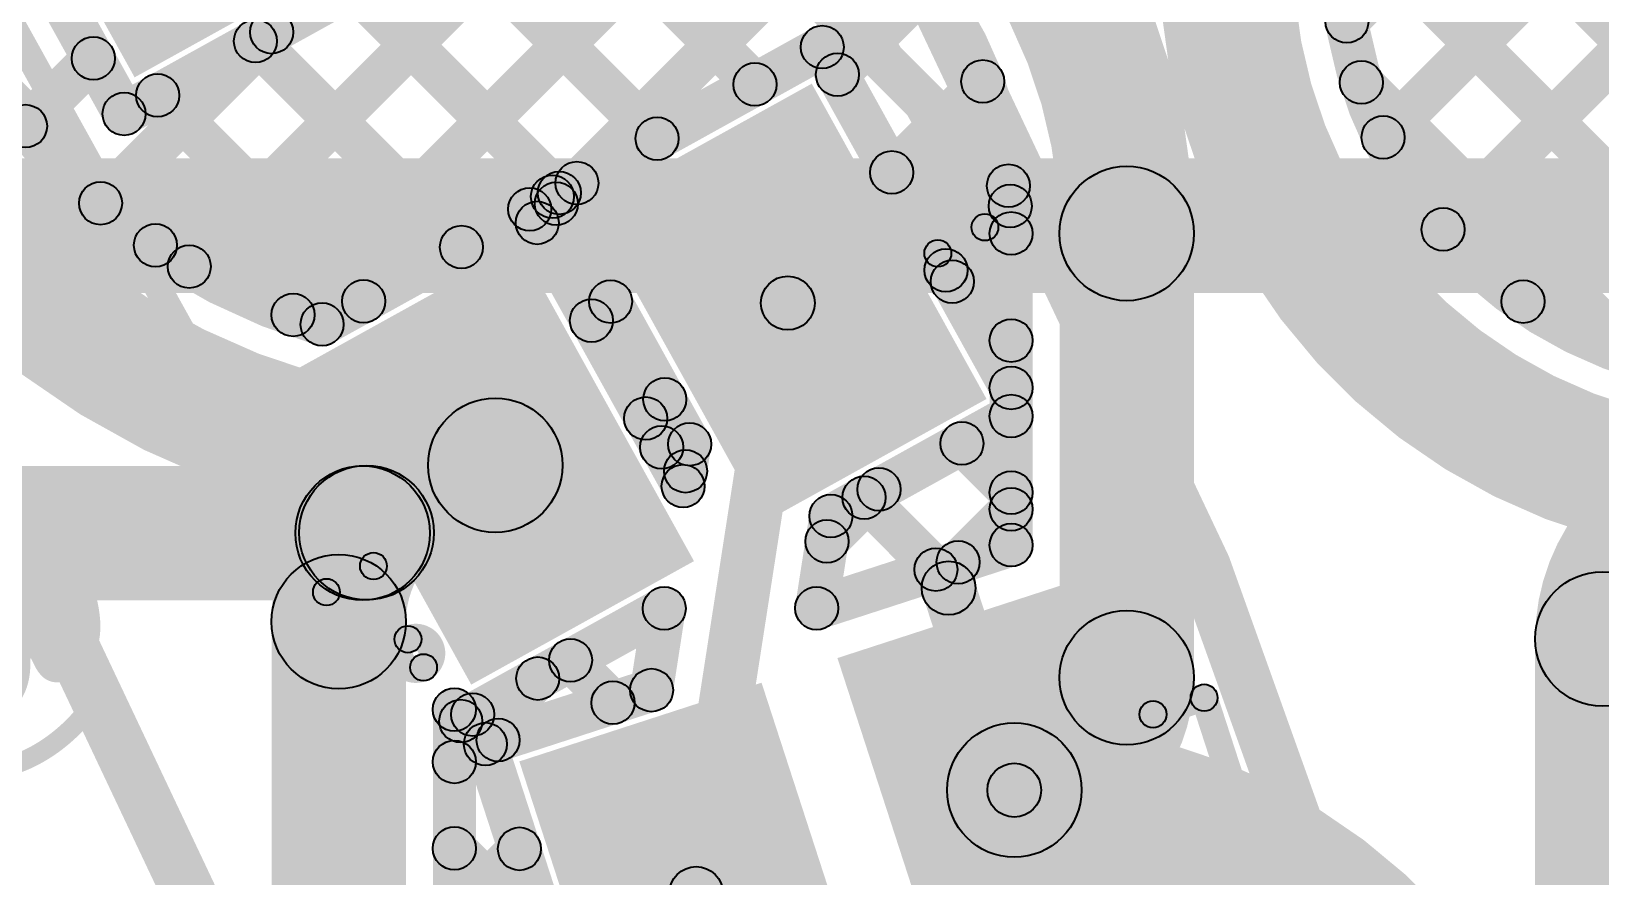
# Model space of a CAD drawing. Header units: millimetres. Extents: x -2.17 to 2.17, y -2.17 to 2.17.
# Drawn here: x 0.8658 to 1.1575, y 0.3925 to 0.5495 of the extents above; entities that cross this region are included whole.
import ezdxf

# ---------------------------------------------------------------- set-up
doc = ezdxf.new("R2010")
doc.units = ezdxf.units.MM
doc.header["$MEASUREMENT"] = 0
for name, color, linetype in [('BottomLayer', 5, 'Continuous'), ('Mechanical2', 216, 'Continuous'), ('TopLayer', 1, 'Continuous'), ('TopOverlay', 2, 'Continuous'), ('TopPaste', 8, 'Continuous'), ('TopSolder', 216, 'Continuous')]:
    doc.layers.add(name, color=color, linetype=linetype)

# ---------------------------------------------------------------- blocks, each defined once
blk = doc.blocks.new('WS2812B_M____232')
at = {"layer": 'TopLayer'}
for points in [[(-0.09409, 0.05079), (-0.03504, 0.05079), (-0.03504, 0.01142), (-0.09409, 0.01142)], [(0.03504, 0.05079), (0.09409, 0.05079), (0.09409, 0.01142), (0.03504, 0.01142)], [(-0.09409, -0.01142), (-0.03504, -0.01142), (-0.03504, -0.05079), (-0.09409, -0.05079)], [(0.03504, -0.01142), (0.09409, -0.01142), (0.09409, -0.05079), (0.03504, -0.05079)]]:
    blk.add_hatch(color=1, dxfattribs=at).paths.add_polyline_path(points)
at = {"layer": 'TopOverlay'}
h = blk.add_hatch(color=2, dxfattribs=at)
edge = h.paths.add_edge_path()
edge.add_arc((-0.07, 0.07), 0.0025, 0, 360)
h = blk.add_hatch(color=2, dxfattribs=at)
edge = h.paths.add_edge_path()
edge.add_arc((-0.07, 0.07), 0.0025, 0, 360)
for points in [[(-0.0725, 0.07), (-0.0675, 0.07), (-0.0675, 0.06), (-0.0725, 0.06)], [(0.07, 0.0725), (0.07, 0.0675), (-0.07, 0.0675), (-0.07, 0.0725)], [(0.0675, 0.07), (0.0725, 0.07), (0.0725, 0.06), (0.0675, 0.06)], [(-0.0725, -0.06), (-0.0675, -0.06), (-0.0675, -0.07), (-0.0725, -0.07)], [(0.0675, -0.06), (0.0725, -0.06), (0.0725, -0.07), (0.0675, -0.07)], [(0.07, -0.0675), (0.07, -0.0725), (-0.07, -0.0725), (-0.07, -0.0675)]]:
    blk.add_hatch(color=2, dxfattribs=at).paths.add_polyline_path(points)
h = blk.add_hatch(color=2, dxfattribs=at)
edge = h.paths.add_edge_path()
edge.add_arc((0.07, 0.07), 0.0025, 0, 360)
h = blk.add_hatch(color=2, dxfattribs=at)
edge = h.paths.add_edge_path()
edge.add_arc((0.07, 0.07), 0.0025, 0, 360)
h = blk.add_hatch(color=2, dxfattribs=at)
edge = h.paths.add_edge_path()
edge.add_arc((-0.091, 0.061), 0.0025, 0, 360)
h = blk.add_hatch(color=2, dxfattribs=at)
edge = h.paths.add_edge_path()
edge.add_arc((-0.085, 0.061), 0.0025, 0, 360)
h = blk.add_hatch(color=2, dxfattribs=at)
edge = h.paths.add_edge_path()
edge.add_arc((-0.07, 0.06), 0.0025, 0, 360)
h = blk.add_hatch(color=2, dxfattribs=at)
edge = h.paths.add_edge_path()
edge.add_arc((0.07, 0.06), 0.0025, 0, 360)
h = blk.add_hatch(color=2, dxfattribs=at)
edge = h.paths.add_edge_path()
edge.add_arc((-0.07, -0.06), 0.0025, 0, 360)
h = blk.add_hatch(color=2, dxfattribs=at)
edge = h.paths.add_edge_path()
edge.add_arc((0.07, -0.06), 0.0025, 0, 360)
h = blk.add_hatch(color=2, dxfattribs=at)
edge = h.paths.add_edge_path()
edge.add_arc((-0.07, -0.07), 0.0025, 0, 360)
h = blk.add_hatch(color=2, dxfattribs=at)
edge = h.paths.add_edge_path()
edge.add_arc((-0.07, -0.07), 0.0025, 0, 360)
h = blk.add_hatch(color=2, dxfattribs=at)
edge = h.paths.add_edge_path()
edge.add_arc((0.07, -0.07), 0.0025, 0, 360)
h = blk.add_hatch(color=2, dxfattribs=at)
edge = h.paths.add_edge_path()
edge.add_arc((0.07, -0.07), 0.0025, 0, 360)
at = {"layer": 'TopPaste'}
for points in [[(-0.09409, 0.05079), (-0.03504, 0.05079), (-0.03504, 0.01142), (-0.09409, 0.01142)], [(0.03504, 0.05079), (0.09409, 0.05079), (0.09409, 0.01142), (0.03504, 0.01142)], [(-0.09409, -0.01142), (-0.03504, -0.01142), (-0.03504, -0.05079), (-0.09409, -0.05079)], [(0.03504, -0.01142), (0.09409, -0.01142), (0.09409, -0.05079), (0.03504, -0.05079)]]:
    blk.add_hatch(color=8, dxfattribs=at).paths.add_polyline_path(points)
at = {"layer": 'TopSolder'}
for points in [[(-0.09809, 0.05479), (-0.03104, 0.05479), (-0.03104, 0.00742), (-0.09809, 0.00742)], [(0.03104, 0.05479), (0.09809, 0.05479), (0.09809, 0.00742), (0.03104, 0.00742)], [(-0.09809, -0.00742), (-0.03104, -0.00742), (-0.03104, -0.05479), (-0.09809, -0.05479)], [(0.03104, -0.00742), (0.09809, -0.00742), (0.09809, -0.05479), (0.03104, -0.05479)]]:
    blk.add_hatch(color=216, dxfattribs=at).paths.add_polyline_path(points)
at = {"layer": 'TopOverlay', "const_width": 0.005}
blk.add_lwpolyline([(-0.085, 0.061, 1), (-0.091, 0.061, 1)], format="xyb", close=True, dxfattribs=at)
at = {"layer": 'TopOverlay'}
for centre in [(-0.07, 0.07), (-0.07, 0.07), (0.07, 0.07), (0.07, 0.07), (-0.091, 0.061), (-0.085, 0.061), (-0.07, 0.06), (0.07, 0.06), (-0.07, -0.06), (0.07, -0.06), (-0.07, -0.07), (-0.07, -0.07), (0.07, -0.07), (0.07, -0.07)]:
    blk.add_circle(centre, 0.0025, dxfattribs=at)
blk = doc.blocks.new('WS2812B_M____233')
at = {"layer": 'TopLayer'}
for points in [[(-0.09409, 0.05079), (-0.03504, 0.05079), (-0.03504, 0.01142), (-0.09409, 0.01142)], [(0.03504, 0.05079), (0.09409, 0.05079), (0.09409, 0.01142), (0.03504, 0.01142)], [(-0.09409, -0.01142), (-0.03504, -0.01142), (-0.03504, -0.05079), (-0.09409, -0.05079)], [(0.03504, -0.01142), (0.09409, -0.01142), (0.09409, -0.05079), (0.03504, -0.05079)]]:
    blk.add_hatch(color=1, dxfattribs=at).paths.add_polyline_path(points)
at = {"layer": 'TopOverlay'}
h = blk.add_hatch(color=2, dxfattribs=at)
edge = h.paths.add_edge_path()
edge.add_arc((-0.07, 0.07), 0.0025, 0, 360)
h = blk.add_hatch(color=2, dxfattribs=at)
edge = h.paths.add_edge_path()
edge.add_arc((-0.07, 0.07), 0.0025, 0, 360)
for points in [[(-0.0725, 0.07), (-0.0675, 0.07), (-0.0675, 0.06), (-0.0725, 0.06)], [(0.07, 0.0725), (0.07, 0.0675), (-0.07, 0.0675), (-0.07, 0.0725)], [(0.0675, 0.07), (0.0725, 0.07), (0.0725, 0.06), (0.0675, 0.06)], [(-0.0725, -0.06), (-0.0675, -0.06), (-0.0675, -0.07), (-0.0725, -0.07)], [(0.0675, -0.06), (0.0725, -0.06), (0.0725, -0.07), (0.0675, -0.07)], [(0.07, -0.0675), (0.07, -0.0725), (-0.07, -0.0725), (-0.07, -0.0675)]]:
    blk.add_hatch(color=2, dxfattribs=at).paths.add_polyline_path(points)
h = blk.add_hatch(color=2, dxfattribs=at)
edge = h.paths.add_edge_path()
edge.add_arc((0.07, 0.07), 0.0025, 0, 360)
h = blk.add_hatch(color=2, dxfattribs=at)
edge = h.paths.add_edge_path()
edge.add_arc((0.07, 0.07), 0.0025, 0, 360)
h = blk.add_hatch(color=2, dxfattribs=at)
edge = h.paths.add_edge_path()
edge.add_arc((-0.091, 0.061), 0.0025, 0, 360)
h = blk.add_hatch(color=2, dxfattribs=at)
edge = h.paths.add_edge_path()
edge.add_arc((-0.085, 0.061), 0.0025, 0, 360)
h = blk.add_hatch(color=2, dxfattribs=at)
edge = h.paths.add_edge_path()
edge.add_arc((-0.07, 0.06), 0.0025, 0, 360)
h = blk.add_hatch(color=2, dxfattribs=at)
edge = h.paths.add_edge_path()
edge.add_arc((0.07, 0.06), 0.0025, 0, 360)
h = blk.add_hatch(color=2, dxfattribs=at)
edge = h.paths.add_edge_path()
edge.add_arc((-0.07, -0.06), 0.0025, 0, 360)
h = blk.add_hatch(color=2, dxfattribs=at)
edge = h.paths.add_edge_path()
edge.add_arc((0.07, -0.06), 0.0025, 0, 360)
h = blk.add_hatch(color=2, dxfattribs=at)
edge = h.paths.add_edge_path()
edge.add_arc((-0.07, -0.07), 0.0025, 0, 360)
h = blk.add_hatch(color=2, dxfattribs=at)
edge = h.paths.add_edge_path()
edge.add_arc((-0.07, -0.07), 0.0025, 0, 360)
h = blk.add_hatch(color=2, dxfattribs=at)
edge = h.paths.add_edge_path()
edge.add_arc((0.07, -0.07), 0.0025, 0, 360)
h = blk.add_hatch(color=2, dxfattribs=at)
edge = h.paths.add_edge_path()
edge.add_arc((0.07, -0.07), 0.0025, 0, 360)
at = {"layer": 'TopPaste'}
for points in [[(-0.09409, 0.05079), (-0.03504, 0.05079), (-0.03504, 0.01142), (-0.09409, 0.01142)], [(0.03504, 0.05079), (0.09409, 0.05079), (0.09409, 0.01142), (0.03504, 0.01142)], [(-0.09409, -0.01142), (-0.03504, -0.01142), (-0.03504, -0.05079), (-0.09409, -0.05079)], [(0.03504, -0.01142), (0.09409, -0.01142), (0.09409, -0.05079), (0.03504, -0.05079)]]:
    blk.add_hatch(color=8, dxfattribs=at).paths.add_polyline_path(points)
at = {"layer": 'TopSolder'}
for points in [[(-0.09809, 0.05479), (-0.03104, 0.05479), (-0.03104, 0.00742), (-0.09809, 0.00742)], [(0.03104, 0.05479), (0.09809, 0.05479), (0.09809, 0.00742), (0.03104, 0.00742)], [(-0.09809, -0.00742), (-0.03104, -0.00742), (-0.03104, -0.05479), (-0.09809, -0.05479)], [(0.03104, -0.00742), (0.09809, -0.00742), (0.09809, -0.05479), (0.03104, -0.05479)]]:
    blk.add_hatch(color=216, dxfattribs=at).paths.add_polyline_path(points)
at = {"layer": 'TopOverlay', "const_width": 0.005}
blk.add_lwpolyline([(-0.085, 0.061, 1), (-0.091, 0.061, 1)], format="xyb", close=True, dxfattribs=at)
at = {"layer": 'TopOverlay'}
for centre in [(-0.07, 0.07), (-0.07, 0.07), (0.07, 0.07), (0.07, 0.07), (-0.091, 0.061), (-0.085, 0.061), (-0.07, 0.06), (0.07, 0.06), (-0.07, -0.06), (0.07, -0.06), (-0.07, -0.07), (-0.07, -0.07), (0.07, -0.07), (0.07, -0.07)]:
    blk.add_circle(centre, 0.0025, dxfattribs=at)

msp = doc.modelspace()

# ---------------------------------------------------------------- hatches: boundary and pattern name
at = {"layer": 'BottomLayer'}
msp.add_hatch(color=5, dxfattribs=at).paths.add_polyline_path([(0.788, 0.50089), (0.788, 0.52589), (1.848, 0.52589), (1.848, 0.50089)])
at = {"layer": 'TopLayer'}
for points in [[(0.84223, 0.59963), (0.84923, 0.60351), (0.88658, 0.53612), (0.87959, 0.53224)], [(1.11331, 0.54854), (1.10766, 0.5542), (1.15098, 0.59751), (1.15663, 0.59186)], [(1.12005, 0.52699), (1.11439, 0.53265), (1.17926, 0.59751), (1.18492, 0.59186)], [(1.13122, 0.50987), (1.12556, 0.51553), (1.20567, 0.59564), (1.21133, 0.58998)], [(0.91733, 0.49397), (0.91167, 0.49963), (0.99856, 0.58652), (1.00422, 0.58086)], [(0.98114, 0.58156), (0.9868, 0.58721), (1.05037, 0.52364), (1.04471, 0.51799)], [(1.12322, 0.58091), (1.12887, 0.58656), (1.21331, 0.50213), (1.20765, 0.49647)], [(0.96295, 0.57147), (0.9686, 0.57713), (1.00324, 0.5425), (0.99758, 0.53684)], [(0.97012, 0.51848), (0.96447, 0.52414), (1.01611, 0.57578), (1.02177, 0.57013)], [(1.10667, 0.56917), (1.11233, 0.57482), (1.19699, 0.49016), (1.19133, 0.48451)], [(0.89802, 0.50295), (0.89236, 0.50861), (0.95832, 0.57456), (0.96397, 0.5689)], [(0.94475, 0.56138), (0.95041, 0.56704), (0.98504, 0.53241), (0.97938, 0.52675)], [(1.14608, 0.49645), (1.14042, 0.50211), (1.20567, 0.56736), (1.21133, 0.5617)], [(0.88502, 0.53068), (0.88115, 0.53768), (0.93118, 0.56541), (0.93506, 0.55841)], [(0.92287, 0.55497), (0.92853, 0.56063), (0.96684, 0.52232), (0.96118, 0.51666)], [(1.01858, 0.53866), (1.01292, 0.54431), (1.02993, 0.56132), (1.03558, 0.55566)], [(0.88152, 0.51473), (0.87586, 0.52039), (0.90768, 0.55221), (0.91334, 0.54655)], [(0.90468, 0.54489), (0.91033, 0.55054), (0.94864, 0.51223), (0.94299, 0.50658)], [(0.96468, 0.51529), (0.9608, 0.52229), (1.01098, 0.5501), (1.01485, 0.5431)], [(1.00942, 0.54466), (1.01641, 0.54854), (1.05155, 0.48516), (1.04455, 0.48128)], [(0.86757, 0.52907), (0.86191, 0.53472), (0.87453, 0.54734), (0.88019, 0.54168)], [(0.85607, 0.53692), (0.86173, 0.54258), (0.89174, 0.51257), (0.88608, 0.50691)], [(1.02867, 0.52046), (1.02301, 0.52612), (1.03995, 0.54305), (1.0456, 0.5374)], [(1.11035, 0.53721), (1.116, 0.54286), (1.16709, 0.49178), (1.16143, 0.48612)], [(0.88648, 0.5348), (0.89214, 0.54046), (0.93045, 0.50215), (0.92479, 0.49649)], [(0.96629, 0.51465), (0.96063, 0.52031), (0.96447, 0.52414), (0.97012, 0.51848)], [(0.92184, 0.49154), (0.91796, 0.49854), (0.95657, 0.51994), (0.96045, 0.51294)], [(0.96273, 0.5111), (0.95708, 0.51675), (0.96063, 0.52031), (0.96629, 0.51465)], [(0.95924, 0.51685), (0.96624, 0.52073), (0.99176, 0.47468), (0.98477, 0.4708)], [(1.03875, 0.50226), (1.0331, 0.50792), (1.04505, 0.51987), (1.05071, 0.51422)], [(0.95501, 0.5145), (0.96201, 0.51838), (0.99055, 0.46689), (0.98356, 0.46301)], [(1.05205, 0.48322), (1.04405, 0.48322), (1.04405, 0.51194), (1.05205, 0.51194)], [(1.08205, 0.42933), (1.05705, 0.42933), (1.05705, 0.51194), (1.08205, 0.51194)], [(1.03427, 0.50015), (1.03992, 0.50581), (1.05088, 0.49486), (1.04522, 0.4892)], [(0.97282, 0.4929), (0.96716, 0.49856), (0.97072, 0.50211), (0.97638, 0.49645)], [(0.99441, 0.38842), (0.98453, 0.38995), (1.00156, 0.49976), (1.01145, 0.49823)], [(0.98291, 0.4747), (0.97725, 0.48036), (0.98081, 0.48391), (0.98646, 0.47826)], [(1.01647, 0.45589), (1.01259, 0.46289), (1.04611, 0.48147), (1.04999, 0.47447)], [(1.05205, 0.47797), (1.04405, 0.47797), (1.04405, 0.48322), (1.05205, 0.48322)], [(1.03606, 0.47007), (1.04172, 0.47573), (1.05088, 0.46657), (1.04522, 0.46091)], [(1.05205, 0.45399), (1.04405, 0.45399), (1.04405, 0.47797), (1.05205, 0.47797)], [(0.98022, 0.46934), (0.98588, 0.475), (0.99032, 0.47056), (0.98466, 0.46491)], [(0.99101, 0.46433), (0.9831, 0.46556), (0.98431, 0.47335), (0.99222, 0.47212)], [(0.83697, 0.44371), (0.83697, 0.46871), (0.92743, 0.46871), (0.92743, 0.44371)], [(1.01662, 0.45185), (1.01097, 0.45751), (1.02064, 0.46718), (1.0263, 0.46152)], [(1.01787, 0.45998), (1.02352, 0.46564), (1.03689, 0.45227), (1.03123, 0.44661)], [(1.04101, 0.44795), (1.03536, 0.45361), (1.04522, 0.46347), (1.05088, 0.45781)], [(1.01582, 0.44162), (1.00791, 0.44284), (1.01058, 0.46001), (1.01848, 0.45878)], [(1.0131, 0.43843), (1.01063, 0.44603), (1.04681, 0.45779), (1.04928, 0.45018)], [(1.03166, 0.44446), (1.04117, 0.44755), (1.05338, 0.40995), (1.04387, 0.40686)], [(0.94763, 0.41774), (0.94375, 0.42473), (0.98159, 0.44571), (0.98547, 0.43871)], [(0.98512, 0.42639), (0.97721, 0.42761), (0.97957, 0.44282), (0.98748, 0.4416)], [(0.9355, 0.36637), (0.9105, 0.36637), (0.9105, 0.43974), (0.9355, 0.43974)], [(0.96327, 0.42972), (0.96893, 0.43538), (0.97682, 0.42749), (0.97116, 0.42184)], [(1.1705, 0.37902), (1.1455, 0.37902), (1.1455, 0.43653), (1.1705, 0.43653)], [(0.94733, 0.41084), (0.94167, 0.41649), (0.95718, 0.432), (0.96283, 0.42634)], [(0.95152, 0.41316), (0.94904, 0.42077), (0.97993, 0.4308), (0.9824, 0.42319)], [(0.9485, 0.36637), (0.9405, 0.36637), (0.9405, 0.42338), (0.9485, 0.42338)], [(0.94508, 0.41963), (0.95073, 0.42529), (0.95547, 0.42056), (0.94981, 0.4149)], [(0.94648, 0.41573), (0.95408, 0.4182), (0.9779, 0.34492), (0.97029, 0.34244)], [(1.04387, 0.40686), (1.05338, 0.40995), (1.0656, 0.37236), (1.05609, 0.36927)], [(0.94167, 0.39476), (0.94733, 0.40041), (0.96522, 0.38252), (0.95956, 0.37687)], [(0.94733, 0.38255), (0.94167, 0.38821), (0.95378, 0.40032), (0.95944, 0.39466)]]:
    msp.add_hatch(color=1, dxfattribs=at).paths.add_polyline_path(points)
h = msp.add_hatch(color=1, dxfattribs=at)
edge = h.paths.add_edge_path()
edge.add_arc((1.11049, 0.55137), 0.004, 0, 360)
h = msp.add_hatch(color=1, dxfattribs=at)
edge = h.paths.add_edge_path()
edge.add_arc((0.90751, 0.54772), 0.004, 0, 360)
h = msp.add_hatch(color=1, dxfattribs=at)
edge = h.paths.add_edge_path()
edge.add_arc((0.91051, 0.54938), 0.004, 0, 360)
h = msp.add_hatch(color=1, dxfattribs=at)
edge = h.paths.add_edge_path()
edge.add_arc((0.87736, 0.54451), 0.004, 0, 360)
h = msp.add_hatch(color=1, dxfattribs=at)
edge = h.paths.add_edge_path()
edge.add_arc((1.01292, 0.5466), 0.004, 0, 360)
h = msp.add_hatch(color=1, dxfattribs=at)
edge = h.paths.add_edge_path()
edge.add_arc((1.01292, 0.5466), 0.004, 0, 360)
h = msp.add_hatch(color=1, dxfattribs=at)
edge = h.paths.add_edge_path()
edge.add_arc((1.01575, 0.54148), 0.004, 0, 360)
h = msp.add_hatch(color=1, dxfattribs=at)
edge = h.paths.add_edge_path()
edge.add_arc((1.00041, 0.53967), 0.004, 0, 360)
h = msp.add_hatch(color=1, dxfattribs=at)
edge = h.paths.add_edge_path()
edge.add_arc((1.04277, 0.54022), 0.004, 0, 360)
h = msp.add_hatch(color=1, dxfattribs=at)
edge = h.paths.add_edge_path()
edge.add_arc((1.11318, 0.54004), 0.004, 0, 360)
h = msp.add_hatch(color=1, dxfattribs=at)
edge = h.paths.add_edge_path()
edge.add_arc((0.88931, 0.53763), 0.004, 0, 360)
h = msp.add_hatch(color=1, dxfattribs=at)
edge = h.paths.add_edge_path()
edge.add_arc((0.88308, 0.53418), 0.004, 0, 360)
h = msp.add_hatch(color=1, dxfattribs=at)
edge = h.paths.add_edge_path()
edge.add_arc((0.88308, 0.53418), 0.004, 0, 360)
h = msp.add_hatch(color=1, dxfattribs=at)
edge = h.paths.add_edge_path()
edge.add_arc((0.86474, 0.5319), 0.004, 0, 360)
h = msp.add_hatch(color=1, dxfattribs=at)
edge = h.paths.add_edge_path()
edge.add_arc((1.11722, 0.52982), 0.004, 0, 360)
h = msp.add_hatch(color=1, dxfattribs=at)
edge = h.paths.add_edge_path()
edge.add_arc((0.98221, 0.52958), 0.004, 0, 360)
h = msp.add_hatch(color=1, dxfattribs=at)
edge = h.paths.add_edge_path()
edge.add_arc((0.96729, 0.52131), 0.004, 0, 360)
h = msp.add_hatch(color=1, dxfattribs=at)
edge = h.paths.add_edge_path()
edge.add_arc((0.96729, 0.52131), 0.004, 0, 360)
h = msp.add_hatch(color=1, dxfattribs=at)
edge = h.paths.add_edge_path()
edge.add_arc((1.02584, 0.52329), 0.004, 0, 360)
h = msp.add_hatch(color=1, dxfattribs=at)
edge = h.paths.add_edge_path()
edge.add_arc((0.96274, 0.51879), 0.004, 0, 360)
h = msp.add_hatch(color=1, dxfattribs=at)
edge = h.paths.add_edge_path()
edge.add_arc((0.96274, 0.51879), 0.004, 0, 360)
h = msp.add_hatch(color=1, dxfattribs=at)
edge = h.paths.add_edge_path()
edge.add_arc((0.96401, 0.51949), 0.004, 0, 360)
h = msp.add_hatch(color=1, dxfattribs=at)
edge = h.paths.add_edge_path()
edge.add_arc((1.04754, 0.52081), 0.004, 0, 360)
h = msp.add_hatch(color=1, dxfattribs=at)
edge = h.paths.add_edge_path()
edge.add_arc((1.06955, 0.51194), 0.0125, 0, 360)
h = msp.add_hatch(color=1, dxfattribs=at)
edge = h.paths.add_edge_path()
edge.add_arc((1.06955, 0.51194), 0.0125, 0, 360)
h = msp.add_hatch(color=1, dxfattribs=at)
edge = h.paths.add_edge_path()
edge.add_arc((0.87869, 0.51756), 0.004, 0, 360)
h = msp.add_hatch(color=1, dxfattribs=at)
edge = h.paths.add_edge_path()
edge.add_arc((0.95851, 0.51644), 0.004, 0, 360)
h = msp.add_hatch(color=1, dxfattribs=at)
edge = h.paths.add_edge_path()
edge.add_arc((0.95851, 0.51644), 0.004, 0, 360)
h = msp.add_hatch(color=1, dxfattribs=at)
edge = h.paths.add_edge_path()
edge.add_arc((0.96346, 0.51748), 0.004, 0, 360)
h = msp.add_hatch(color=1, dxfattribs=at)
edge = h.paths.add_edge_path()
edge.add_arc((0.96346, 0.51748), 0.004, 0, 360)
h = msp.add_hatch(color=1, dxfattribs=at)
edge = h.paths.add_edge_path()
edge.add_arc((1.04788, 0.51705), 0.004, 0, 360)
h = msp.add_hatch(color=1, dxfattribs=at)
edge = h.paths.add_edge_path()
edge.add_arc((0.95991, 0.51392), 0.004, 0, 360)
h = msp.add_hatch(color=1, dxfattribs=at)
edge = h.paths.add_edge_path()
edge.add_arc((1.12839, 0.5127), 0.004, 0, 360)
h = msp.add_hatch(color=1, dxfattribs=at)
edge = h.paths.add_edge_path()
edge.add_arc((0.88891, 0.50974), 0.004, 0, 360)
h = msp.add_hatch(color=1, dxfattribs=at)
edge = h.paths.add_edge_path()
edge.add_arc((0.94581, 0.50941), 0.004, 0, 360)
h = msp.add_hatch(color=1, dxfattribs=at)
edge = h.paths.add_edge_path()
edge.add_arc((1.04805, 0.51194), 0.004, 0, 360)
h = msp.add_hatch(color=1, dxfattribs=at)
edge = h.paths.add_edge_path()
edge.add_arc((1.04805, 0.51194), 0.004, 0, 360)
h = msp.add_hatch(color=1, dxfattribs=at)
edge = h.paths.add_edge_path()
edge.add_arc((0.89519, 0.50578), 0.004, 0, 360)
h = msp.add_hatch(color=1, dxfattribs=at)
edge = h.paths.add_edge_path()
edge.add_arc((1.03592, 0.50509), 0.004, 0, 360)
h = msp.add_hatch(color=1, dxfattribs=at)
edge = h.paths.add_edge_path()
edge.add_arc((1.0371, 0.50298), 0.004, 0, 360)
h = msp.add_hatch(color=1, dxfattribs=at)
edge = h.paths.add_edge_path()
edge.add_arc((0.92762, 0.49932), 0.004, 0, 360)
h = msp.add_hatch(color=1, dxfattribs=at)
edge = h.paths.add_edge_path()
edge.add_arc((0.97355, 0.49928), 0.004, 0, 360)
h = msp.add_hatch(color=1, dxfattribs=at)
edge = h.paths.add_edge_path()
edge.add_arc((1.00651, 0.499), 0.005, 0, 360)
h = msp.add_hatch(color=1, dxfattribs=at)
edge = h.paths.add_edge_path()
edge.add_arc((1.14325, 0.49928), 0.004, 0, 360)
h = msp.add_hatch(color=1, dxfattribs=at)
edge = h.paths.add_edge_path()
edge.add_arc((0.9145, 0.4968), 0.004, 0, 360)
h = msp.add_hatch(color=1, dxfattribs=at)
edge = h.paths.add_edge_path()
edge.add_arc((0.9199, 0.49504), 0.004, 0, 360)
h = msp.add_hatch(color=1, dxfattribs=at)
edge = h.paths.add_edge_path()
edge.add_arc((0.9199, 0.49504), 0.004, 0, 360)
h = msp.add_hatch(color=1, dxfattribs=at)
edge = h.paths.add_edge_path()
edge.add_arc((0.96999, 0.49573), 0.004, 0, 360)
h = msp.add_hatch(color=1, dxfattribs=at)
edge = h.paths.add_edge_path()
edge.add_arc((1.04805, 0.49203), 0.004, 0, 360)
h = msp.add_hatch(color=1, dxfattribs=at)
edge = h.paths.add_edge_path()
edge.add_arc((1.04805, 0.48322), 0.004, 0, 360)
h = msp.add_hatch(color=1, dxfattribs=at)
edge = h.paths.add_edge_path()
edge.add_arc((1.04805, 0.48322), 0.004, 0, 360)
h = msp.add_hatch(color=1, dxfattribs=at)
edge = h.paths.add_edge_path()
edge.add_arc((1.04805, 0.48322), 0.004, 0, 360)
h = msp.add_hatch(color=1, dxfattribs=at)
edge = h.paths.add_edge_path()
edge.add_arc((0.98364, 0.48109), 0.004, 0, 360)
h = msp.add_hatch(color=1, dxfattribs=at)
edge = h.paths.add_edge_path()
edge.add_arc((0.9521, 0.46884), 0.0125, 0, 360)
h = msp.add_hatch(color=1, dxfattribs=at)
edge = h.paths.add_edge_path()
edge.add_arc((0.9521, 0.46884), 0.0125, 0, 360)
h = msp.add_hatch(color=1, dxfattribs=at)
edge = h.paths.add_edge_path()
edge.add_arc((0.98008, 0.47753), 0.004, 0, 360)
h = msp.add_hatch(color=1, dxfattribs=at)
edge = h.paths.add_edge_path()
edge.add_arc((1.04805, 0.47797), 0.004, 0, 360)
h = msp.add_hatch(color=1, dxfattribs=at)
edge = h.paths.add_edge_path()
edge.add_arc((1.04805, 0.47797), 0.004, 0, 360)
h = msp.add_hatch(color=1, dxfattribs=at)
edge = h.paths.add_edge_path()
edge.add_arc((1.04805, 0.47797), 0.004, 0, 360)
h = msp.add_hatch(color=1, dxfattribs=at)
edge = h.paths.add_edge_path()
edge.add_arc((0.98305, 0.47217), 0.004, 0, 360)
h = msp.add_hatch(color=1, dxfattribs=at)
edge = h.paths.add_edge_path()
edge.add_arc((0.98826, 0.47274), 0.004, 0, 360)
h = msp.add_hatch(color=1, dxfattribs=at)
edge = h.paths.add_edge_path()
edge.add_arc((0.98826, 0.47274), 0.004, 0, 360)
h = msp.add_hatch(color=1, dxfattribs=at)
edge = h.paths.add_edge_path()
edge.add_arc((1.03889, 0.4729), 0.004, 0, 360)
h = msp.add_hatch(color=1, dxfattribs=at)
edge = h.paths.add_edge_path()
edge.add_arc((0.98749, 0.46773), 0.004, 0, 360)
h = msp.add_hatch(color=1, dxfattribs=at)
edge = h.paths.add_edge_path()
edge.add_arc((0.92743, 0.45621), 0.0125, 0, 360)
h = msp.add_hatch(color=1, dxfattribs=at)
edge = h.paths.add_edge_path()
edge.add_arc((0.92743, 0.45621), 0.0125, 0, 360)
h = msp.add_hatch(color=1, dxfattribs=at)
edge = h.paths.add_edge_path()
edge.add_arc((0.92816, 0.45628), 0.0125, 0, 360)
h = msp.add_hatch(color=1, dxfattribs=at)
edge = h.paths.add_edge_path()
edge.add_arc((0.92816, 0.45628), 0.0125, 0, 360)
h = msp.add_hatch(color=1, dxfattribs=at)
edge = h.paths.add_edge_path()
edge.add_arc((0.92816, 0.45628), 0.0125, 0, 360)
h = msp.add_hatch(color=1, dxfattribs=at)
edge = h.paths.add_edge_path()
edge.add_arc((0.98705, 0.46495), 0.004, 0, 360)
h = msp.add_hatch(color=1, dxfattribs=at)
edge = h.paths.add_edge_path()
edge.add_arc((0.98705, 0.46495), 0.004, 0, 360)
h = msp.add_hatch(color=1, dxfattribs=at)
edge = h.paths.add_edge_path()
edge.add_arc((1.02069, 0.46281), 0.004, 0, 360)
h = msp.add_hatch(color=1, dxfattribs=at)
edge = h.paths.add_edge_path()
edge.add_arc((1.02347, 0.46435), 0.004, 0, 360)
h = msp.add_hatch(color=1, dxfattribs=at)
edge = h.paths.add_edge_path()
edge.add_arc((1.04805, 0.46374), 0.004, 0, 360)
h = msp.add_hatch(color=1, dxfattribs=at)
edge = h.paths.add_edge_path()
edge.add_arc((1.04805, 0.46064), 0.004, 0, 360)
h = msp.add_hatch(color=1, dxfattribs=at)
edge = h.paths.add_edge_path()
edge.add_arc((1.01453, 0.45939), 0.004, 0, 360)
h = msp.add_hatch(color=1, dxfattribs=at)
edge = h.paths.add_edge_path()
edge.add_arc((1.01453, 0.45939), 0.004, 0, 360)
h = msp.add_hatch(color=1, dxfattribs=at)
edge = h.paths.add_edge_path()
edge.add_arc((1.0138, 0.45468), 0.004, 0, 360)
h = msp.add_hatch(color=1, dxfattribs=at)
edge = h.paths.add_edge_path()
edge.add_arc((1.04805, 0.45399), 0.004, 0, 360)
h = msp.add_hatch(color=1, dxfattribs=at)
edge = h.paths.add_edge_path()
edge.add_arc((1.04805, 0.45399), 0.004, 0, 360)
h = msp.add_hatch(color=1, dxfattribs=at)
edge = h.paths.add_edge_path()
edge.add_arc((0.923, 0.43974), 0.0125, 0, 360)
h = msp.add_hatch(color=1, dxfattribs=at)
edge = h.paths.add_edge_path()
edge.add_arc((0.923, 0.43974), 0.0125, 0, 360)
h = msp.add_hatch(color=1, dxfattribs=at)
edge = h.paths.add_edge_path()
edge.add_arc((1.03406, 0.44944), 0.004, 0, 360)
h = msp.add_hatch(color=1, dxfattribs=at)
edge = h.paths.add_edge_path()
edge.add_arc((1.03819, 0.45078), 0.004, 0, 360)
h = msp.add_hatch(color=1, dxfattribs=at)
edge = h.paths.add_edge_path()
edge.add_arc((1.03641, 0.446), 0.005, 0, 360)
h = msp.add_hatch(color=1, dxfattribs=at)
edge = h.paths.add_edge_path()
edge.add_arc((1.158, 0.43653), 0.0125, 0, 360)
h = msp.add_hatch(color=1, dxfattribs=at)
edge = h.paths.add_edge_path()
edge.add_arc((1.158, 0.43653), 0.0125, 0, 360)
h = msp.add_hatch(color=1, dxfattribs=at)
edge = h.paths.add_edge_path()
edge.add_arc((0.98353, 0.44221), 0.004, 0, 360)
h = msp.add_hatch(color=1, dxfattribs=at)
edge = h.paths.add_edge_path()
edge.add_arc((0.98353, 0.44221), 0.004, 0, 360)
h = msp.add_hatch(color=1, dxfattribs=at)
edge = h.paths.add_edge_path()
edge.add_arc((1.01187, 0.44223), 0.004, 0, 360)
h = msp.add_hatch(color=1, dxfattribs=at)
edge = h.paths.add_edge_path()
edge.add_arc((1.01187, 0.44223), 0.004, 0, 360)
h = msp.add_hatch(color=1, dxfattribs=at)
edge = h.paths.add_edge_path()
edge.add_arc((1.06955, 0.42933), 0.0125, 0, 360)
h = msp.add_hatch(color=1, dxfattribs=at)
edge = h.paths.add_edge_path()
edge.add_arc((1.06955, 0.42933), 0.0125, 0, 360)
h = msp.add_hatch(color=1, dxfattribs=at)
edge = h.paths.add_edge_path()
edge.add_arc((0.9661, 0.43255), 0.004, 0, 360)
h = msp.add_hatch(color=1, dxfattribs=at)
edge = h.paths.add_edge_path()
edge.add_arc((0.96001, 0.42917), 0.004, 0, 360)
h = msp.add_hatch(color=1, dxfattribs=at)
edge = h.paths.add_edge_path()
edge.add_arc((0.98117, 0.427), 0.004, 0, 360)
h = msp.add_hatch(color=1, dxfattribs=at)
edge = h.paths.add_edge_path()
edge.add_arc((0.98117, 0.427), 0.004, 0, 360)
h = msp.add_hatch(color=1, dxfattribs=at)
edge = h.paths.add_edge_path()
edge.add_arc((0.9445, 0.42338), 0.004, 0, 360)
h = msp.add_hatch(color=1, dxfattribs=at)
edge = h.paths.add_edge_path()
edge.add_arc((0.9479, 0.42246), 0.004, 0, 360)
h = msp.add_hatch(color=1, dxfattribs=at)
edge = h.paths.add_edge_path()
edge.add_arc((0.97399, 0.42467), 0.004, 0, 360)
h = msp.add_hatch(color=1, dxfattribs=at)
edge = h.paths.add_edge_path()
edge.add_arc((0.94569, 0.42124), 0.004, 0, 360)
h = msp.add_hatch(color=1, dxfattribs=at)
edge = h.paths.add_edge_path()
edge.add_arc((0.95028, 0.41696), 0.004, 0, 360)
h = msp.add_hatch(color=1, dxfattribs=at)
edge = h.paths.add_edge_path()
edge.add_arc((0.95028, 0.41696), 0.004, 0, 360)
h = msp.add_hatch(color=1, dxfattribs=at)
edge = h.paths.add_edge_path()
edge.add_arc((0.95264, 0.41773), 0.004, 0, 360)
h = msp.add_hatch(color=1, dxfattribs=at)
edge = h.paths.add_edge_path()
edge.add_arc((1.04863, 0.40841), 0.0125, 0, 360)
h = msp.add_hatch(color=1, dxfattribs=at)
edge = h.paths.add_edge_path()
edge.add_arc((1.04863, 0.40841), 0.0125, 0, 360)
h = msp.add_hatch(color=1, dxfattribs=at)
edge = h.paths.add_edge_path()
edge.add_arc((0.9445, 0.41367), 0.004, 0, 360)
h = msp.add_hatch(color=1, dxfattribs=at)
edge = h.paths.add_edge_path()
edge.add_arc((1.04863, 0.40841), 0.005, 0, 360)
h = msp.add_hatch(color=1, dxfattribs=at)
edge = h.paths.add_edge_path()
edge.add_arc((1.04863, 0.40841), 0.005, 0, 360)
h = msp.add_hatch(color=1, dxfattribs=at)
edge = h.paths.add_edge_path()
edge.add_arc((0.9445, 0.39758), 0.004, 0, 360)
h = msp.add_hatch(color=1, dxfattribs=at)
edge = h.paths.add_edge_path()
edge.add_arc((0.95661, 0.39749), 0.004, 0, 360)
h = msp.add_hatch(color=1, dxfattribs=at)
edge = h.paths.add_edge_path()
edge.add_arc((0.98947, 0.38919), 0.005, 0, 360)

# ---------------------------------------------------------------- linework, layer by layer
at = {"layer": 'Mechanical2', "const_width": 0.01}
for points in [[(2.16535, 0.001, 1), (-2.16535, 0.001, 1)], [(2.08135, -0.01, 1), (-2.04935, -0.01, 1)], [(1.84055, 0.001, 1), (-1.84055, 0.001, 1)], [(1.6437, 0.001, 1), (-1.6437, 0.001, 1)], [(1.50394, 0, 1), (-1.50394, 0, 1)], [(1.30709, 0.001, 1), (-1.30709, 0.001, 1)], [(1.17323, 0.001, 1), (-1.17323, 0.001, 1)], [(0.97638, 0.001, 1), (-0.97638, 0.001, 1)]]:
    msp.add_lwpolyline(points, format="xyb", close=True, dxfattribs=at)
at = {"layer": 'TopLayer'}
for points, const_width in [([(0.96955, 0.61194, -0.414214), (1.06955, 0.51194)], 0.025), ([(0.9521, 0.46884, -0.414214), (0.818, 0.60294)], 0.025), ([(0.9199, 0.49504, -0.331607), (0.8395, 0.60294)], 0.008), ([(0.99, 0.58773, -0.338944), (1.04805, 0.51194)], 0.008), ([(1.188, 0.46377, -0.414214), (1.088, 0.56377)], 0.025), ([(1.188, 0.48527, -0.414214), (1.1095, 0.56377)], 0.008), ([(0.92816, 0.45628, -0.246312), (0.9521, 0.46884)], 0.025), ([(1.158, 0.43653, -0.414214), (1.18524, 0.46377)], 0.025), ([(0.923, 0.43974, -0.152358), (0.92816, 0.45628)], 0.025), ([(0.92816, 0.45628, -0.051806), (0.92743, 0.45621)], 0.025), ([(1.06955, 0.42933, -0.414214), (1.04863, 0.40841)], 0.025), ([(1.04863, 0.40841, -0.414214), (1.144, 0.31304)], 0.025)]:
    msp.add_lwpolyline(points, format="xyb", dxfattribs=dict(at, const_width=const_width))
for centre, radius in [((1.11049, 0.55137), 0.004), ((0.90751, 0.54772), 0.004), ((0.91051, 0.54938), 0.004), ((0.87736, 0.54451), 0.004), ((1.01292, 0.5466), 0.004), ((1.01292, 0.5466), 0.004), ((1.01575, 0.54148), 0.004), ((1.00041, 0.53967), 0.004), ((1.04277, 0.54022), 0.004), ((1.11318, 0.54004), 0.004), ((0.88931, 0.53763), 0.004), ((0.88308, 0.53418), 0.004), ((0.88308, 0.53418), 0.004), ((0.86474, 0.5319), 0.004), ((1.11722, 0.52982), 0.004), ((0.98221, 0.52958), 0.004), ((0.96729, 0.52131), 0.004), ((0.96729, 0.52131), 0.004), ((1.02584, 0.52329), 0.004), ((0.96274, 0.51879), 0.004), ((0.96274, 0.51879), 0.004), ((0.96401, 0.51949), 0.004), ((1.04754, 0.52081), 0.004), ((1.06955, 0.51194), 0.0125), ((1.06955, 0.51194), 0.0125), ((0.87869, 0.51756), 0.004), ((0.95851, 0.51644), 0.004), ((0.95851, 0.51644), 0.004), ((0.96346, 0.51748), 0.004), ((0.96346, 0.51748), 0.004), ((1.04788, 0.51705), 0.004), ((0.95991, 0.51392), 0.004), ((1.12839, 0.5127), 0.004), ((0.88891, 0.50974), 0.004), ((0.94581, 0.50941), 0.004), ((1.04805, 0.51194), 0.004), ((1.04805, 0.51194), 0.004), ((0.89519, 0.50578), 0.004), ((1.03592, 0.50509), 0.004), ((1.0371, 0.50298), 0.004), ((0.92762, 0.49932), 0.004), ((0.97355, 0.49928), 0.004), ((1.00651, 0.499), 0.005), ((1.14325, 0.49928), 0.004), ((0.9145, 0.4968), 0.004), ((0.9199, 0.49504), 0.004), ((0.9199, 0.49504), 0.004), ((0.96999, 0.49573), 0.004), ((1.04805, 0.49203), 0.004), ((1.04805, 0.48322), 0.004), ((1.04805, 0.48322), 0.004), ((1.04805, 0.48322), 0.004), ((0.98364, 0.48109), 0.004), ((0.9521, 0.46884), 0.0125), ((0.9521, 0.46884), 0.0125), ((0.98008, 0.47753), 0.004), ((1.04805, 0.47797), 0.004), ((1.04805, 0.47797), 0.004), ((1.04805, 0.47797), 0.004), ((0.98305, 0.47217), 0.004), ((0.98826, 0.47274), 0.004), ((0.98826, 0.47274), 0.004), ((1.03889, 0.4729), 0.004), ((0.98749, 0.46773), 0.004), ((0.92743, 0.45621), 0.0125), ((0.92743, 0.45621), 0.0125), ((0.92816, 0.45628), 0.0125), ((0.92816, 0.45628), 0.0125), ((0.92816, 0.45628), 0.0125), ((0.98705, 0.46495), 0.004), ((0.98705, 0.46495), 0.004), ((1.02069, 0.46281), 0.004), ((1.02347, 0.46435), 0.004), ((1.04805, 0.46374), 0.004), ((1.04805, 0.46064), 0.004), ((1.01453, 0.45939), 0.004), ((1.01453, 0.45939), 0.004), ((1.0138, 0.45468), 0.004), ((1.04805, 0.45399), 0.004), ((1.04805, 0.45399), 0.004), ((0.923, 0.43974), 0.0125), ((0.923, 0.43974), 0.0125), ((1.03406, 0.44944), 0.004), ((1.03819, 0.45078), 0.004), ((1.03641, 0.446), 0.005), ((1.158, 0.43653), 0.0125), ((1.158, 0.43653), 0.0125), ((0.98353, 0.44221), 0.004), ((0.98353, 0.44221), 0.004), ((1.01187, 0.44223), 0.004), ((1.01187, 0.44223), 0.004), ((1.06955, 0.42933), 0.0125), ((1.06955, 0.42933), 0.0125), ((0.9661, 0.43255), 0.004), ((0.96001, 0.42917), 0.004), ((0.98117, 0.427), 0.004), ((0.98117, 0.427), 0.004), ((0.9445, 0.42338), 0.004), ((0.9479, 0.42246), 0.004), ((0.97399, 0.42467), 0.004), ((0.94569, 0.42124), 0.004), ((0.95028, 0.41696), 0.004), ((0.95028, 0.41696), 0.004), ((0.95264, 0.41773), 0.004), ((1.04863, 0.40841), 0.0125), ((1.04863, 0.40841), 0.0125), ((0.9445, 0.41367), 0.004), ((1.04863, 0.40841), 0.005), ((1.04863, 0.40841), 0.005), ((0.9445, 0.39758), 0.004), ((0.95661, 0.39749), 0.004), ((0.98947, 0.38919), 0.005)]:
    msp.add_circle(centre, radius, dxfattribs=at)

# ---------------------------------------------------------------- block references
for name, p, rotation in [('WS2812B_M____233', (0.948, 0.54039), 119), ('WS2812B_M____232', (1.039, 0.33739), 108)]:
    msp.add_blockref(name, p, dxfattribs=dict(rotation=rotation))

# ---------------------------------------------------------------- texts
at = {"layer": 'TopOverlay'}
msp.add_text('@', height=0.04, rotation=29, dxfattribs=at).set_placement((0.842, 0.40839))

doc.saveas('drawing.dxf')
